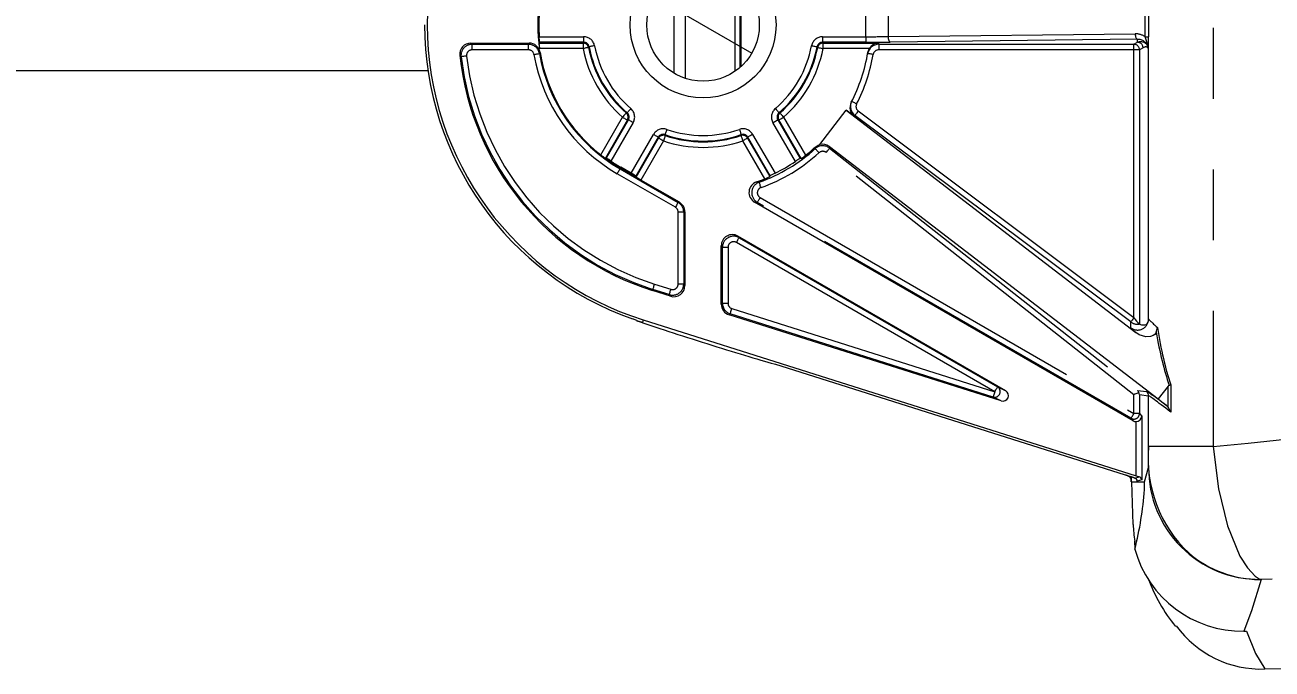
# Model space of a CAD drawing. Header units: millimetres. Extents: x 2 to 603, y 5 to 415.
# Drawn here: x 118.66 to 141.05, y 239.57 to 251.13 of the extents above; entities that cross this region are included whole.
import ezdxf

# ---------------------------------------------------------------- set-up
doc = ezdxf.new("R2010")
doc.units = ezdxf.units.MM
doc.linetypes.add('SLD-Durchgehend', pattern=[0])
doc.linetypes.add('SLD-Phantom', pattern=[12.7, 6.35, -1.27, 1.27, -1.27, 1.27, -1.27])
doc.styles.add('SLDTEXTSTYLE0', font='GOTHIC.TTF', dxfattribs={"width": 0.913})
doc.dimstyles.new('SLDDIMSTYLE1', dxfattribs={"dimtxt": 5, "dimasz": 3.302, "dimexe": 0, "dimexo": 0.0625, "dimgap": 1.25, "dimtad": 1, "dimdec": 0, "dimlfac": 5, "dimrnd": 1e-09, "dimzin": 12, "dimdsep": 46, "dimtxsty": 'SLDTEXTSTYLE0', "dimblk1": 'NONE', "dimsah": 1, "dimcen": 0, "dimadec": 0, "dimazin": 3, "dimtfac": 1, "dimtdec": 0, "dimtmove": 0, "dimatfit": 3, "dimldrblk": 'NONE', "dimfxl": 0, "dimfrac": 2, "dimtolj": 1, "dimtzin": 12, "dimarcsym": 0})

# ---------------------------------------------------------------- blocks, each defined once
blk = doc.blocks.new('_D_1')
at = {"color": 7, "linetype": 'SLD-Durchgehend', "lineweight": 0}
for q in [(81.367, 279.691), (131.712, 250.624)]:
    blk.add_line((129.963, 251.634), q, dxfattribs=at)
blk.add_solid([(129.963, 251.634), (127.357, 253.725), (126.849, 252.845)], dxfattribs=at)
at = {"color": 7, "linetype": 'SLD-Durchgehend', "lineweight": 0, "char_height": 5, "attachment_point": 1, "rotation": 330, "style": 'SLDTEXTSTYLE0'}
for s, insert in [('%%c', (84.554, 285.21, 3.4)), ('10', (91.122, 281.506, 3.4))]:
    blk.add_mtext(s, dxfattribs=dict(at, insert=insert))
blk = doc.blocks.new('_NONE')

msp = doc.modelspace()

# ---------------------------------------------------------------- linework, layer by layer
at = {"color": 7, "linetype": 'SLD-Phantom', "lineweight": 0}
for p, q in [((139.9971, 258.6957), (139.9971, 243.5631)), ((130.5173, 252.0932), (130.5173, 250.1631)), ((130.5173, 252.0913), (130.5173, 250.1633)), ((131.4134, 250.2974), (131.4134, 251.9441)), ((131.4134, 250.2992), (131.4134, 251.9421)), ((131.5, 251.8775), (131.5, 250.3771)), ((131.5, 251.874), (131.5, 250.3789)), ((133.7599, 250.9187), (133.7599, 251.3401)), ((134.1586, 251.3377), (134.1586, 250.9211)), ((138.7779, 250.9133), (138.7779, 251.3455)), ((138.838, 251.3455), (138.838, 250.9133)), ((127.8946, 250.9187), (128.6921, 250.9187)), ((128.6812, 250.8055), (128.6812, 250.7056)), ((128.6921, 250.9187), (128.6921, 250.8187)), ((132.9826, 250.9187), (133.7599, 250.9187)), ((132.9826, 250.9187), (132.9826, 250.8187)), ((133.7599, 250.8187), (132.9826, 250.8187)), ((132.9935, 250.7056), (132.9935, 250.8055)), ((133.7599, 250.9187), (133.7599, 250.8187)), ((134.1586, 250.9211), (138.5974, 250.9716)), ((138.6373, 250.8717), (134.1985, 250.8211)), ((138.5738, 250.7819), (138.6373, 250.8189)), ((138.6373, 250.8189), (138.6373, 250.8717)), ((138.7779, 250.9133), (138.838, 250.9133)), ((126.6897, 250.7819), (127.7022, 250.7819)), ((126.6897, 250.682), (126.6897, 250.7819)), ((127.7022, 250.682), (126.6897, 250.682)), ((127.7022, 250.682), (127.7022, 250.7819)), ((128.6812, 250.7056), (127.8991, 250.7056)), ((133.822, 250.7056), (132.9935, 250.7056)), ((133.9902, 250.7819), (138.5738, 250.7819)), ((133.9902, 250.7819), (133.9902, 250.682)), ((138.5738, 250.682), (133.9902, 250.682)), ((138.5738, 250.682), (138.5738, 250.7819)), ((138.5738, 245.8814), (138.5738, 250.682)), ((138.6737, 250.682), (138.5738, 250.682)), ((138.7372, 250.7189), (138.6737, 250.682)), ((129.0012, 248.7968), (129.3922, 249.474)), ((132.2825, 249.474), (132.6774, 248.7899)), ((138.5175, 245.7986), (133.563, 249.5053)), ((133.6229, 249.5853), (138.5738, 245.8814)), ((129.5822, 249.3769), (129.1835, 248.6863)), ((132.4951, 248.6795), (132.0924, 249.3769)), ((129.5446, 248.4691), (129.9472, 249.1662)), ((130.0337, 249.1162), (129.6299, 248.4169)), ((129.6348, 248.3988), (130.0397, 249.1002)), ((130.1263, 249.0502), (129.7201, 248.3466)), ((131.9433, 248.3661), (131.5483, 249.0502)), ((131.7275, 249.1662), (132.1301, 248.4688)), ((138.5738, 244.4915), (133.0477, 248.84)), ((133.1095, 248.9186), (138.6356, 244.5701)), ((129.3622, 248.5744), (129.353, 248.5585)), ((130.3399, 247.8571), (129.296, 248.4598)), ((129.353, 248.5585), (129.346, 248.5464)), ((129.346, 248.5464), (130.3899, 247.9437)), ((130.3899, 247.9437), (130.4109, 247.9478)), ((138.5238, 244.0691), (131.8113, 247.9446)), ((131.8612, 248.0312), (138.5738, 244.1557)), ((130.4899, 247.7706), (130.3899, 247.7706)), ((130.3899, 246.4799), (130.3899, 247.7706)), ((130.5109, 247.7746), (130.4899, 247.7706)), ((130.4899, 247.7706), (130.4899, 246.4799)), ((136.0749, 244.546), (131.4347, 247.2251)), ((131.4637, 247.3399), (131.4847, 247.3116)), ((131.4847, 247.3116), (136.1249, 244.6326)), ((131.1848, 247.1385), (131.1637, 247.1668)), ((131.1848, 246.1338), (131.1848, 247.1385)), ((131.1848, 247.1385), (131.2847, 247.1385)), ((131.2847, 247.1385), (131.2847, 246.1338)), ((129.93, 246.362), (129.9363, 246.3821)), ((130.2297, 246.2893), (129.9363, 246.3821)), ((129.9665, 246.4774), (130.2598, 246.3846)), ((130.4899, 246.4799), (130.3899, 246.4799)), ((130.4899, 246.4799), (130.5109, 246.4512)), ((130.2507, 246.2606), (130.2297, 246.2893)), ((131.1637, 246.1184), (131.1848, 246.1338)), ((131.1848, 246.1338), (131.2847, 246.1338)), ((131.3244, 245.9432), (131.3034, 245.9278)), ((136.0448, 244.4507), (131.3244, 245.9432)), ((131.3546, 246.0385), (136.0749, 244.546)), ((129.7633, 245.8349), (129.7491, 245.7899)), ((138.5175, 245.6938), (138.5175, 245.7986)), ((136.1249, 244.6326), (136.2711, 244.5644)), ((138.6356, 244.5701), (138.7992, 244.5484)), ((139.1871, 244.2718), (139.1871, 244.648)), ((139.2352, 244.6723), (139.2352, 244.1782)), ((136.1911, 244.3824), (136.0448, 244.4507)), ((138.5738, 244.1557), (138.5738, 244.4915)), ((138.6737, 244.4915), (138.6737, 244.1557)), ((138.8373, 244.4699), (138.6737, 244.4915)), ((138.6737, 244.1557), (138.5738, 244.1557)), ((138.6737, 244.1557), (138.7143, 244.1051)), ((138.7143, 244.1051), (138.7143, 242.9635)), ((138.56, 244.024), (138.5238, 244.0691)), ((138.6144, 243.0364), (138.6144, 244.0106)), ((138.506, 243.0251), (138.506, 243.025)), ((138.5924, 242.9972), (138.6688, 243.0196)), ((138.7605, 242.9294), (138.8373, 243.1871)), ((138.7143, 242.9635), (138.631, 242.9391))]:
    msp.add_line(p, q, dxfattribs=at)
at = {"color": 7, "linetype": 'SLD-Durchgehend', "lineweight": 15}
for p, q in [((130.3173, 250.2635), (130.3173, 251.9953)), ((131.5173, 251.8656), (131.5173, 250.3923)), ((131.5173, 251.8625), (131.5173, 250.3941)), ((127.9009, 250.8187), (127.889, 250.8055)), ((127.889, 250.8055), (128.6812, 250.8055)), ((128.6921, 250.8187), (127.9009, 250.8187)), ((132.9935, 250.8055), (133.9942, 250.8055)), ((126.6662, 250.803), (127.7128, 250.803)), ((138.6737, 250.682), (138.6737, 245.7622)), ((138.8373, 245.8539), (138.8373, 250.7474)), ((116.5322, 250.3094), (125.8981, 250.3094)), ((132.934, 248.9812), (133.4076, 249.5983)), ((133.4076, 249.5983), (138.6094, 245.6068)), ((133.5543, 249.4885), (133.4076, 249.5983)), ((129.4787, 249.4241), (129.0827, 248.738)), ((129.1001, 248.7417), (129.4957, 249.4269)), ((132.179, 249.4269), (132.5785, 248.7349)), ((132.5959, 248.7312), (132.1959, 249.4241)), ((131.6349, 249.1002), (132.0349, 248.4073)), ((132.0404, 248.4242), (131.6409, 249.1162)), ((133.1064, 248.9471), (139.01, 244.4171)), ((129.0827, 248.738), (129.1001, 248.7417)), ((129.5446, 248.4691), (129.3622, 248.5744)), ((132.5959, 248.7312), (132.5785, 248.7349)), ((129.7201, 248.3466), (129.353, 248.5585)), ((129.6299, 248.4169), (129.6348, 248.3988)), ((130.4109, 247.9478), (129.7201, 248.3466)), ((132.0349, 248.4073), (132.0404, 248.4242)), ((138.56, 244.024), (131.761, 247.9494)), ((130.5109, 247.7746), (130.5109, 246.4512)), ((136.2711, 244.5644), (131.4637, 247.3399)), ((131.1637, 246.1184), (131.1637, 247.1668)), ((130.2507, 246.2606), (129.93, 246.362)), ((136.1911, 244.3824), (131.3034, 245.9278)), ((138.5761, 245.8769), (138.5738, 245.8814)), ((129.648, 245.8229), (129.569, 245.8528)), ((129.648, 245.8229), (129.648, 245.8219)), ((129.7491, 245.7899), (129.648, 245.8219)), ((129.7633, 245.8349), (138.6144, 243.0364)), ((138.6738, 245.7622), (138.6737, 245.7622)), ((138.8373, 245.8539), (138.8373, 245.8533)), ((132.1167, 245.0443), (138.5304, 243.0174)), ((139.1871, 244.648), (139.01, 244.4171)), ((138.8373, 243.5622), (138.8373, 244.4698)), ((139.01, 244.4171), (139.1589, 244.3)), ((139.1589, 244.3), (139.1871, 244.2718)), ((138.8373, 243.1871), (138.8373, 243.5609)), ((138.4645, 243.0377), (138.488, 243.0258)), ((138.6047, 242.9908), (138.506, 243.025)), ((138.521, 242.9294), (138.521, 243.0198)), ((138.5216, 243.0196), (138.5216, 242.9294)), ((138.521, 242.9294), (138.5216, 242.9294)), ((138.5216, 242.9294), (138.7605, 242.9294)), ((138.5615, 242.1627), (138.5347, 242.9294)), ((138.7656, 242.7892), (138.7605, 242.9294)), ((138.5859, 241.8713), (138.5911, 241.7214)), ((138.5859, 241.8712), (138.5873, 241.8642)), ((140.8611, 241.1772), (140.8402, 241.177)), ((141.0534, 241.1807), (140.8611, 241.1772)), ((140.9265, 239.5707), (188.6773, 240.4302)), ((140.5482, 240.2512), (140.592, 240.2519))]:
    msp.add_line(p, q, dxfattribs=at)
at = {"color": 7, "linetype": 'SLD-Phantom', "lineweight": 0, "flags": 128}
for points in [[(128.6812, 250.8055), (128.6867, 250.8122), (128.6921, 250.8187)], [(132.9826, 250.8187), (132.988, 250.8122), (132.9935, 250.8055)], [(134.1586, 250.9211), (134.1595, 250.9019), (134.1619, 250.8834), (134.1657, 250.8663), (134.1706, 250.8512), (134.1766, 250.8388), (134.1834, 250.8294), (134.1908, 250.8235), (134.1985, 250.8211)], [(138.5974, 250.9716), (138.5984, 250.9524), (138.6007, 250.9339), (138.6045, 250.9168), (138.6095, 250.9018), (138.6155, 250.8893), (138.6223, 250.88), (138.6297, 250.874), (138.6373, 250.8717)], [(138.8191, 250.7842), (138.7996, 250.8469), (138.7779, 250.9133)], [(126.4911, 250.5591), (126.4822, 250.5674), (126.4675, 250.5811)], [(126.6662, 250.803), (126.6792, 250.7913), (126.6897, 250.7819)], [(127.8007, 250.5992), (127.8197, 250.6025), (127.838, 250.6057), (127.8549, 250.6087), (127.8697, 250.6112), (127.882, 250.6134), (127.8912, 250.615), (127.897, 250.616), (127.8992, 250.6164)], [(127.91, 250.6362), (127.9046, 250.6263), (127.8992, 250.6164)], [(128.7793, 250.7248), (128.7769, 250.7244), (128.7711, 250.7232), (128.7618, 250.7214), (128.7496, 250.719), (128.7349, 250.7161), (128.7181, 250.7128), (128.7, 250.7093), (128.6812, 250.7056)], [(128.7903, 250.7376), (128.7859, 250.7325), (128.7793, 250.7248)], [(128.8884, 250.7564), (128.8696, 250.7528), (128.8514, 250.7493), (128.8347, 250.7461), (128.8199, 250.7432), (128.8077, 250.7409), (128.7985, 250.7391), (128.7926, 250.738), (128.7903, 250.7376)], [(132.7862, 250.7564), (132.805, 250.7528), (132.8232, 250.7493), (132.84, 250.7461), (132.8547, 250.7432), (132.8669, 250.7409), (132.8762, 250.7391), (132.8821, 250.738), (132.8844, 250.7376)], [(132.8954, 250.7248), (132.891, 250.7299), (132.8844, 250.7376)], [(132.8954, 250.7248), (132.8977, 250.7244), (132.9036, 250.7232), (132.9128, 250.7214), (132.925, 250.719), (132.9398, 250.7161), (132.9565, 250.7128), (132.9746, 250.7093), (132.9935, 250.7056)], [(133.8916, 250.5991), (133.8724, 250.6024), (133.8539, 250.6056), (133.8369, 250.6086), (133.8219, 250.6112), (133.8097, 250.6133), (133.8006, 250.6149), (133.795, 250.6158), (133.7931, 250.6162)], [(138.83, 250.7283), (138.8306, 250.7266), (138.831, 250.7256), (138.8311, 250.7258), (138.8311, 250.7267), (138.8308, 250.7294), (138.8292, 250.7399), (138.8191, 250.7842)], [(126.5904, 250.5706), (126.5713, 250.5684), (126.553, 250.5663), (126.536, 250.5643), (126.5211, 250.5626), (126.5087, 250.5611), (126.4994, 250.5601), (126.4934, 250.5594), (126.4911, 250.5591)], [(133.5939, 249.7112), (133.5765, 249.7201), (133.5598, 249.7287), (133.5445, 249.7366), (133.531, 249.7435), (133.5199, 249.7492), (133.5117, 249.7534), (133.5067, 249.756), (133.505, 249.7569)], [(129.4579, 249.5493), (129.4564, 249.5476), (129.4524, 249.5431), (129.4463, 249.536), (129.4381, 249.5266), (129.4282, 249.5153), (129.4169, 249.5024), (129.4048, 249.4885), (129.3922, 249.474)], [(129.3922, 249.474), (129.4088, 249.4644), (129.4248, 249.4552), (129.4396, 249.4467), (129.4526, 249.4392), (129.4634, 249.4329), (129.4715, 249.4282), (129.4767, 249.4252), (129.4787, 249.4241)], [(129.4579, 249.5493), (129.4645, 249.5506), (129.4745, 249.5525)], [(129.5398, 249.6281), (129.5273, 249.6136), (129.5152, 249.5996), (129.504, 249.5867), (129.4942, 249.5753), (129.4861, 249.5659), (129.4799, 249.5588), (129.476, 249.5543), (129.4745, 249.5525)], [(132.1348, 249.6281), (132.1474, 249.6136), (132.1594, 249.5996), (132.1706, 249.5867), (132.1804, 249.5753), (132.1886, 249.5659), (132.1947, 249.5588), (132.1986, 249.5543), (132.2002, 249.5525)], [(132.1959, 249.4241), (132.1979, 249.4252), (132.2031, 249.4282), (132.2112, 249.4329), (132.222, 249.4392), (132.235, 249.4467), (132.2498, 249.4552), (132.2658, 249.4644), (132.2825, 249.474)], [(132.2002, 249.5525), (132.2067, 249.5513), (132.2167, 249.5493)], [(132.2167, 249.5493), (132.2183, 249.5476), (132.2222, 249.5431), (132.2284, 249.536), (132.2366, 249.5266), (132.2465, 249.5153), (132.2577, 249.5024), (132.2698, 249.4885), (132.2825, 249.474)], [(133.6229, 249.5853), (133.6114, 249.5699), (133.6003, 249.5551), (133.59, 249.5414), (133.581, 249.5294), (133.5736, 249.5194), (133.5679, 249.5119), (133.5644, 249.5071), (133.563, 249.5053)], [(129.4957, 249.4269), (129.4873, 249.4255), (129.4787, 249.4241)], [(129.5822, 249.3769), (129.5656, 249.3865), (129.5496, 249.3957), (129.5348, 249.4043), (129.5218, 249.4118), (129.511, 249.418), (129.5029, 249.4227), (129.4977, 249.4257), (129.4957, 249.4269)], [(130.1859, 249.2551), (130.1796, 249.237), (130.1736, 249.2195), (130.168, 249.2034), (130.163, 249.1892), (130.1589, 249.1774), (130.1559, 249.1686), (130.1539, 249.1629), (130.1531, 249.1607)], [(131.4887, 249.2551), (131.495, 249.237), (131.5011, 249.2195), (131.5067, 249.2034), (131.5116, 249.1892), (131.5157, 249.1774), (131.5188, 249.1686), (131.5207, 249.1629), (131.5215, 249.1607)], [(132.0924, 249.3769), (132.109, 249.3865), (132.125, 249.3957), (132.1398, 249.4043), (132.1528, 249.4118), (132.1636, 249.418), (132.1717, 249.4227), (132.1769, 249.4257), (132.179, 249.4269)], [(132.1959, 249.4241), (132.1874, 249.4255), (132.179, 249.4269)], [(129.9472, 249.1662), (129.9638, 249.1566), (129.9798, 249.1474), (129.9946, 249.1389), (130.0076, 249.1313), (130.0184, 249.1251), (130.0265, 249.1204), (130.0317, 249.1174), (130.0337, 249.1162)], [(130.0397, 249.1002), (130.0367, 249.1083), (130.0337, 249.1162)], [(130.0397, 249.1002), (130.0418, 249.099), (130.047, 249.096), (130.0551, 249.0913), (130.0659, 249.0851), (130.0789, 249.0776), (130.0937, 249.069), (130.1097, 249.0598), (130.1263, 249.0502)], [(130.1586, 249.1448), (130.1579, 249.1425), (130.1559, 249.1369), (130.1529, 249.128), (130.1489, 249.1162), (130.144, 249.102), (130.1385, 249.0858), (130.1325, 249.0683), (130.1263, 249.0502)], [(130.1531, 249.1607), (130.1553, 249.1544), (130.1586, 249.1448)], [(131.516, 249.1448), (131.5182, 249.1511), (131.5215, 249.1607)], [(131.516, 249.1448), (131.5167, 249.1425), (131.5187, 249.1369), (131.5217, 249.128), (131.5257, 249.1162), (131.5306, 249.102), (131.5361, 249.0858), (131.5421, 249.0683), (131.5483, 249.0502)], [(131.5483, 249.0502), (131.5649, 249.0598), (131.5809, 249.069), (131.5957, 249.0776), (131.6088, 249.0851), (131.6195, 249.0913), (131.6277, 249.096), (131.6329, 249.099), (131.6349, 249.1002)], [(131.6409, 249.1162), (131.6379, 249.1082), (131.6349, 249.1002)], [(131.7275, 249.1662), (131.7109, 249.1566), (131.6949, 249.1474), (131.6801, 249.1389), (131.667, 249.1313), (131.6563, 249.1251), (131.6481, 249.1204), (131.6429, 249.1174), (131.6409, 249.1162)], [(132.8515, 248.9095), (132.8502, 248.919), (132.848, 248.9348)], [(132.9187, 248.8355), (132.9058, 248.8497), (132.8933, 248.8634), (132.8819, 248.876), (132.8718, 248.8872), (132.8634, 248.8964), (132.8571, 248.9033), (132.8531, 248.9078), (132.8515, 248.9095)], [(133.0477, 248.84), (133.0595, 248.8551), (133.071, 248.8697), (133.0816, 248.8831), (133.0909, 248.8949), (133.0986, 248.9047), (133.1044, 248.9121), (133.108, 248.9168), (133.1095, 248.9186)], [(133.1064, 248.9471), (133.1082, 248.9301), (133.1095, 248.9186)], [(129.296, 248.4598), (129.3057, 248.4765), (129.315, 248.4926), (129.3235, 248.5075), (129.3311, 248.5205), (129.3373, 248.5313), (129.342, 248.5394), (129.3449, 248.5445), (129.346, 248.5464)], [(131.7965, 248.3118), (131.8214, 248.3088), (131.8441, 248.3061)], [(131.8776, 248.2119), (131.8712, 248.23), (131.865, 248.2474), (131.8593, 248.2635), (131.8542, 248.2776), (131.85, 248.2894), (131.8469, 248.2982), (131.8449, 248.3039), (131.8441, 248.3061)], [(130.3899, 247.9437), (130.3888, 247.9418), (130.3858, 247.9367), (130.3812, 247.9286), (130.3749, 247.9178), (130.3674, 247.9048), (130.3588, 247.8899), (130.3496, 247.8739), (130.3399, 247.8571)], [(131.8113, 247.9446), (131.7873, 247.9468), (131.761, 247.9494)], [(131.8612, 248.0312), (131.8517, 248.0146), (131.8424, 247.9986), (131.8339, 247.9838), (131.8264, 247.9708), (131.8201, 247.96), (131.8154, 247.9518), (131.8124, 247.9467), (131.8113, 247.9446)], [(131.4347, 247.2251), (131.4444, 247.2418), (131.4536, 247.2578), (131.4622, 247.2727), (131.4698, 247.2858), (131.476, 247.2965), (131.4807, 247.3046), (131.4836, 247.3097), (131.4847, 247.3116)], [(129.9363, 246.3821), (129.937, 246.3843), (129.9388, 246.39), (129.9417, 246.399), (129.9454, 246.4108), (129.95, 246.4252), (129.9551, 246.4415), (129.9607, 246.4591), (129.9665, 246.4774)], [(130.2297, 246.2893), (130.2304, 246.2916), (130.2322, 246.2973), (130.235, 246.3062), (130.2388, 246.3181), (130.2433, 246.3324), (130.2484, 246.3487), (130.254, 246.3663), (130.2598, 246.3846)], [(131.3244, 245.9432), (131.3251, 245.9454), (131.3269, 245.9511), (131.3298, 245.9601), (131.3335, 245.972), (131.3381, 245.9863), (131.3432, 246.0026), (131.3488, 246.0202), (131.3546, 246.0385)], [(138.5761, 245.8769), (138.5648, 245.8618), (138.5539, 245.8472), (138.5439, 245.8339), (138.5351, 245.8221), (138.5278, 245.8124), (138.5224, 245.8051), (138.5189, 245.8004), (138.5175, 245.7986)], [(139.9971, 243.5631), (140.6234, 243.6253), (141.2968, 243.6936), (142.0179, 243.7679), (142.7877, 243.8482), (143.734, 243.9475), (144.6534, 244.0428), (145.6935, 244.1491), (146.5304, 244.2331), (146.7155, 244.2514), (146.8862, 244.2682), (147.0425, 244.2835), (147.1845, 244.2972), (147.3119, 244.3095), (147.4249, 244.3201), (149.0515, 244.4652), (150.5761, 244.5858), (151.9939, 244.6819), (153.607, 244.7689), (155.1573, 244.8274), (156.642, 244.8575)], [(136.0749, 244.546), (136.0691, 244.5277), (136.0636, 244.5101), (136.0584, 244.4938), (136.0539, 244.4795), (136.0501, 244.4676), (136.0473, 244.4587), (136.0455, 244.453), (136.0448, 244.4507)], [(136.0749, 244.546), (136.0846, 244.5627), (136.0938, 244.5788), (136.1024, 244.5937), (136.11, 244.6067), (136.1162, 244.6175), (136.1209, 244.6256), (136.1238, 244.6307), (136.1249, 244.6326)], [(138.5238, 244.0691), (138.525, 244.0711), (138.528, 244.0763), (138.5327, 244.0845), (138.5389, 244.0952), (138.5465, 244.1083), (138.555, 244.1231), (138.5642, 244.1391), (138.5738, 244.1557)], [(139.9971, 243.5622), (139.5218, 243.5622), (139.152, 243.5622), (138.9176, 243.5622), (138.8373, 243.5622)], [(139.9971, 243.5622), (139.9971, 243.5622), (140.0914, 242.8038), (140.2526, 242.1387), (140.4748, 241.5959), (140.6099, 241.3846), (140.7516, 241.2362), (140.8402, 241.1787)], [(140.8611, 241.1772), (140.6854, 240.6154), (140.5482, 240.2512)], [(140.592, 240.2519), (140.7581, 239.8502), (140.9265, 239.5707)]]:
    msp.add_lwpolyline(points, dxfattribs=at)
at = {"color": 7, "linetype": 'SLD-Durchgehend', "lineweight": 15, "flags": 128}
for points in [[(133.7964, 250.6358), (133.8185, 250.6993), (133.822, 250.7056)], [(132.848, 248.9348), (132.9044, 248.9712), (132.934, 248.9812)], [(138.9727, 245.6147), (138.9715, 245.6119), (138.9466, 245.5755), (138.9171, 245.5531), (138.8688, 245.5355), (138.7897, 245.5326), (138.6699, 245.569), (138.6094, 245.6068)], [(138.6622, 244.5345), (138.6524, 244.5297), (138.64, 244.5237), (138.6254, 244.5166), (138.6092, 244.5087), (138.5918, 244.5003), (138.5738, 244.4915)]]:
    msp.add_lwpolyline(points, dxfattribs=at)
at = {"color": 7, "linetype": 'SLD-Durchgehend', "lineweight": 15}
for radius in [1.31, 1.01]:
    msp.add_circle((130.8373, 251.1294), radius, dxfattribs=at)
for centre, radius, start, end in [((131.4373, 251.1294), 5.5529, 107.54558, 252.45442), ((130.8373, 251.1294), 2.9686, 171.79136, 188.20864), ((130.8373, 251.1294), 2.9503, 175.90484, 184.09516), ((131.4373, 251.132), 5.6, 180.02619, 250.51123), ((128.5011, 250.817), 0.6122, 181.07708, 190.49192), ((125.4738, 250.7159), 2.4292, 2.4266, 4.78924), ((133.9983, 250.6002), 0.2053, 91.16163, 149.1387), ((87.351, 251.0529), 51.4872, 359.66011, 359.84468), ((126.6662, 250.6031), 0.1999, 89.99202, 186.30381), ((131.4373, 251.1294), 5, 186.29558, 252.45442), ((127.7128, 250.603), 0.2, 9.55743, 89.99708), ((130.8373, 251.1294), 2.9686, 189.56322, 231.79136), ((130.8373, 251.1294), 3, 332.43818, 350.52997), ((133.9901, 250.5819), 0.2, 89.99664, 170.14903), ((138.7872, 250.7451), 0.0505, 7.40449, 50.757), ((133.6742, 249.6487), 0.2, 152.43395, 233.1902), ((133.6828, 249.6654), 0.2, 152.77608, 233.20038), ((130.8373, 251.1294), 2.9686, 231.79136, 240), ((129.5101, 249.4169), 0.8022, 230.62468, 237.80583), ((132.2797, 249.2561), 0.6128, 301.06263, 310.46771), ((130.8373, 251.1294), 2.9764, 308.18683, 312.49467), ((132.9855, 248.7887), 0.1992, 52.66092, 104.98181), ((128.2853, 247.4253), 1.5482, 54.5383, 58.24598), ((130.8373, 251.1294), 2.9503, 235.90484, 240), ((130.8373, 251.1294), 2.9581, 295.91573, 304.08427), ((133.8698, 246.7005), 2.4096, 122.40444, 124.78627), ((130.8373, 251.1294), 2.9764, 288.8005, 291.81317), ((131.6604, 249.117), 0.8024, 290.64534, 297.82422), ((132.771, 247.0654), 1.5427, 114.54455, 118.26516), ((131.8608, 248.1225), 0.1999, 108.75552, 240.04489), ((131.4373, 251.1294), 5.6, 251.36639, 252.45442), ((138.9256, 246.0756), 0.4021, 209.62025, 231.20796), ((138.744, 245.7181), 0.2511, 335.65473, 355.83147), ((138.7373, 244.4699), 0.1, 359.97723, 51.73543), ((139.1769, 244.8055), 0.1454, 281.74246, 293.608), ((138.9429, 244.0873), 0.3061, 17.27098, 37.07184), ((141.1536, 243.3443), 2.3262, 174.69287, 226.66993), ((138.571, 242.9411), 0.0601, 358.07809, 69.09848), ((138.6515, 242.9591), 0.063, 4.01151, 74.03604), ((140.8327, 243.1724), 1.9954, 179.57615, 270.21563), ((132.2118, 243.3121), 6.5747, 345.9984, 355.43837), ((141.0741, 242.2298), 2.5135, 181.52981, 188.34541), ((140.5135, 242.2427), 1.9918, 195.17167, 270.99725), ((140.838, 243.1473), 1.9687, 229.41631, 270.06167), ((141.7439, 242.2906), 3.1153, 200.64143, 218.9183), ((140.8551, 241.4436), 1.8743, 215.799, 272.1829)]:
    msp.add_arc(centre, radius, start, end, dxfattribs=at)
at = {"color": 7, "linetype": 'SLD-Phantom', "lineweight": 0}
for centre, radius, start, end in [((128.6811, 250.7055), 0.1, 11.15618, 89.96494), ((128.6921, 250.7188), 0.1999, 10.84018, 89.99593), ((128.6922, 250.7189), 0.0999, 10.79094, 90.04516), ((132.9825, 250.7188), 0.1999, 89.99712, 169.16677), ((132.9825, 250.7189), 0.0999, 89.95505, 169.20886), ((132.9935, 250.7055), 0.1, 90.03506, 168.84382), ((130.8373, 251.3293), 3.2, 350.15074, 350.57875), ((138.6371, 250.7188), 0.1001, 0.0602, 89.90233), ((126.6898, 250.5819), 0.2, 90.02186, 186.55455), ((126.6897, 250.582), 0.1, 89.99071, 186.58656), ((127.7022, 250.582), 0.2, 9.91538, 89.99009), ((127.7022, 250.582), 0.1, 9.90017, 89.9941), ((130.8373, 251.1294), 3.0826, 189.90424, 240), ((130.8373, 251.1294), 2.9826, 189.90424, 240), ((130.8373, 251.1294), 2.1974, 191.12119, 228.87881), ((130.8373, 251.1294), 2.0974, 191.12119, 228.87881), ((130.8373, 251.1294), 2.0842, 190.83586, 229.16414), ((130.8373, 251.1294), 1.9843, 190.83586, 229.16414), ((130.8373, 251.1294), 1.9843, 310.83586, 349.16414), ((130.8373, 251.1294), 2.0842, 310.83586, 349.16414), ((130.8373, 251.1294), 2.0974, 311.12119, 348.87881), ((130.8373, 251.1294), 2.1974, 311.12119, 348.87881), ((130.8373, 251.1294), 3.1, 332.77459, 350.14949), ((133.9902, 250.582), 0.1, 90.00703, 170.15854), ((138.5737, 250.6819), 0.1001, 0.05678, 89.90403), ((138.7357, 250.7022), 0.0979, 359.63107, 15.45911), ((138.6426, 250.7408), 0.195, 348.4084, 3.17246), ((131.4373, 251.1294), 4.979, 186.57696, 252.45442), ((131.4373, 251.1294), 4.879, 186.57696, 252.45442), ((133.6828, 249.6654), 0.1, 152.76862, 233.19271), ((129.3921, 249.474), 0.1, 330.03513, 48.84263), ((129.4092, 249.4769), 0.0999, 329.95568, 49.20715), ((129.4091, 249.4769), 0.1999, 329.99715, 49.167), ((132.2655, 249.4769), 0.1999, 130.83081, 210.00505), ((132.2654, 249.4769), 0.0999, 130.79308, 210.0441), ((132.2826, 249.474), 0.1, 131.15737, 209.96487), ((130.7175, 250.9693), 3.2, 332.43623, 332.77362), ((130.1203, 249.0663), 0.1999, 70.83322, 150.00252), ((130.8373, 251.1294), 1.9843, 250.83586, 289.16414), ((131.5543, 249.0663), 0.1999, 30.00077, 109.16348), ((130.1203, 249.0664), 0.0999, 70.79109, 150.04411), ((130.1263, 249.0501), 0.1, 71.15739, 149.96319), ((130.8373, 251.1294), 2.1974, 251.12119, 288.87881), ((130.8373, 251.1294), 2.0842, 250.83586, 289.16414), ((130.8373, 251.1294), 2.0974, 251.12119, 288.87881), ((131.5483, 249.0501), 0.1, 30.03819, 108.84122), ((131.5544, 249.0664), 0.0999, 29.95654, 109.20826), ((130.8373, 251.1294), 2.9974, 289.62557, 312.2186), ((130.8373, 251.1294), 3.0974, 289.62557, 312.2186), ((132.9858, 248.7614), 0.2, 51.81603, 132.20448), ((132.9858, 248.7615), 0.1, 51.79379, 132.22238), ((131.9114, 248.1177), 0.2, 109.66776, 239.95751), ((131.9111, 248.1178), 0.0999, 109.5822, 240.04399), ((130.2899, 247.7705), 0.2, 0.00378, 59.98992), ((131.3848, 247.1384), 0.2, 60.02016, 179.97355), ((130.2899, 246.48), 0.2, 252.48122, 359.9732), ((131.3848, 246.1339), 0.2, 180.01439, 252.44003), ((138.6373, 245.8539), 0.2, 233.21229, 359.82946), ((138.6373, 245.9588), 0.2, 233.21034, 280.51017), ((136.0732, 244.5468), 0.1002, 253.51443, 58.93827), ((138.5736, 244.156), 0.1001, 240.1838, 359.83923)]:
    msp.add_arc(centre, radius, start, end, dxfattribs=at)
for centre, major_axis, ratio, start_param, end_param in [((133.7599, 250.9475), (1, 0), 0.0288045, 4.712389, 5.1225414), ((133.7599, 250.8476), (1.1, 0), 0.0261859, 4.712389, 5.1225414), ((138.5974, 250.6715), (0.2095, 0.2172), 0.9886755, 0.1275985, 0.7731954), ((138.6373, 250.6715), (0.1392, 0.1461), 0.9830585, 5.7526851, 7.0527931), ((138.6373, 250.6189), (0.1512, 0.1748), 0.7485426, 5.8406304, 7.1407384), ((130.8373, 247.9493), (0, 5.0707), 0.7454317, 0.9730536, 0.9780593), ((138.7372, 250.6189), (0.08, 0.1066), 0.5636633, 5.9095818, 7.2096898), ((130.2899, 247.7705), (0.0982, 0.0189), 0.9996447, 6.0932199, 7.1401756), ((131.3848, 247.1384), (0.0597, -0.0804), 0.9990364, 1.9797511, 4.0733331), ((130.2899, 246.48), (0.0592, -0.0807), 0.9990198, 5.3451407, 7.22123), ((131.3848, 246.1339), (-0.0807, -0.0591), 0.9994735, 5.6511522, 6.9152184), ((140.7175, 244.0479), (2.1998, -1.6466), 0.018549, 3.1554762, 3.4455021), ((140.8373, 244.208), (1.9998, -1.6467), 0.0189731, 3.1572145, 3.5561403), ((140.8373, 250.6707), (0.8277, 6.9631), 0.2614768, 2.396398, 2.6391744), ((140.8595, 250.6537), (0.8563, 6.9627), 0.2690917, 2.4124891, 2.6389618), ((140.8991, 242.8959), (2.0998, -1.6532), 0.0182048, 2.5619123, 3.1537824), ((140.8373, 242.8173), (1.9998, -1.6532), 0.0183935, 2.5150952, 3.1567971)]:
    msp.add_ellipse(centre, major_axis=major_axis, ratio=ratio, start_param=start_param, end_param=end_param, dxfattribs=at)
at = {"color": 7, "linetype": 'SLD-Durchgehend', "lineweight": 15}
for centre, major_axis, ratio, start_param, end_param in [((129.5433, 248.4668), (0.0866, -0.05), 0.0261859, 0.0261799, 1.5707963), ((129.7214, 248.3489), (0.0866, -0.05), 0.0261859, 3.1677726, 4.712389), ((130.3108, 247.7746), (0.1965, 0.0378), 0.9996447, 6.0932199, 7.1401756), ((131.3638, 247.1666), (0.1193, -0.1607), 0.9990364, 1.9797511, 4.0733331), ((130.3108, 246.4514), (0.1183, -0.1615), 0.9990198, 5.3451407, 7.22123), ((131.3638, 246.1185), (-0.1614, -0.1183), 0.9994735, 5.6511522, 6.9152184), ((130.8373, 245.4761), (1.6199, -0.5125), 0.0249661, 3.895908, 5.6306665), ((138.6373, 245.9823), (-0.1616, 0.2217), 0.5317149, 2.384607, 3.7693602), ((136.2208, 244.4779), (0.0924, -0.0431), 0.9803516, 4.8454858, 7.7653907), ((138.5738, 244.4915), (0.039, 0.0924), 0.9555901, 5.5410364, 6.0038539), ((139.1871, 244.4607), (0.0249, 0.2028), 0.2690917, 0.0988052, 0.4286863), ((138.5738, 244.4915), (-0.0676, 0.0771), 0.9555901, 4.0152583, 4.4562233), ((138.6144, 244.1051), (0.0951, 0.0334), 0.9305309, 4.3966137, 5.9223918), ((138.6099, 244.1107), (-0.0627, 0.0783), 0.9974136, 1.9435666, 2.510042), ((138.4058, 243.054), (0.1003, -0.0317), 0.0248967, 0.9541165, 1.5787489), ((138.4061, 243.0249), (0.1, 0), 0.0158628, 0.0457229, 0.6106492), ((138.4349, 242.9427), (0.1, -0.0024), 0.9992385, 0.5593001, 1.0175389), ((138.5304, 243.0147), (0.1003, -0.0317), 0.0248838, 0.9121805, 1.5787608), ((138.6144, 243.0391), (0.1, -0.0316), 0.0249661, 4.7202879, 5.2956446)]:
    msp.add_ellipse(centre, major_axis=major_axis, ratio=ratio, start_param=start_param, end_param=end_param, dxfattribs=at)

# ---------------------------------------------------------------- dimensions: what is measured, and where the dimension line sits
at = {"color": 7, "linetype": 'SLD-Durchgehend', "lineweight": 0}
dim = msp.add_diameter_dim_2p(p1=(131.712, 250.6244), p2=(129.9626, 251.6344), dimstyle='SLDDIMSTYLE1', dxfattribs=at)
dim.commit()
dim.dimension.update_dxf_attribs({"geometry": '_D_1', "text_midpoint": (89.4465, 275.0264), "dimtype": 163})

doc.saveas('drawing.dxf')
